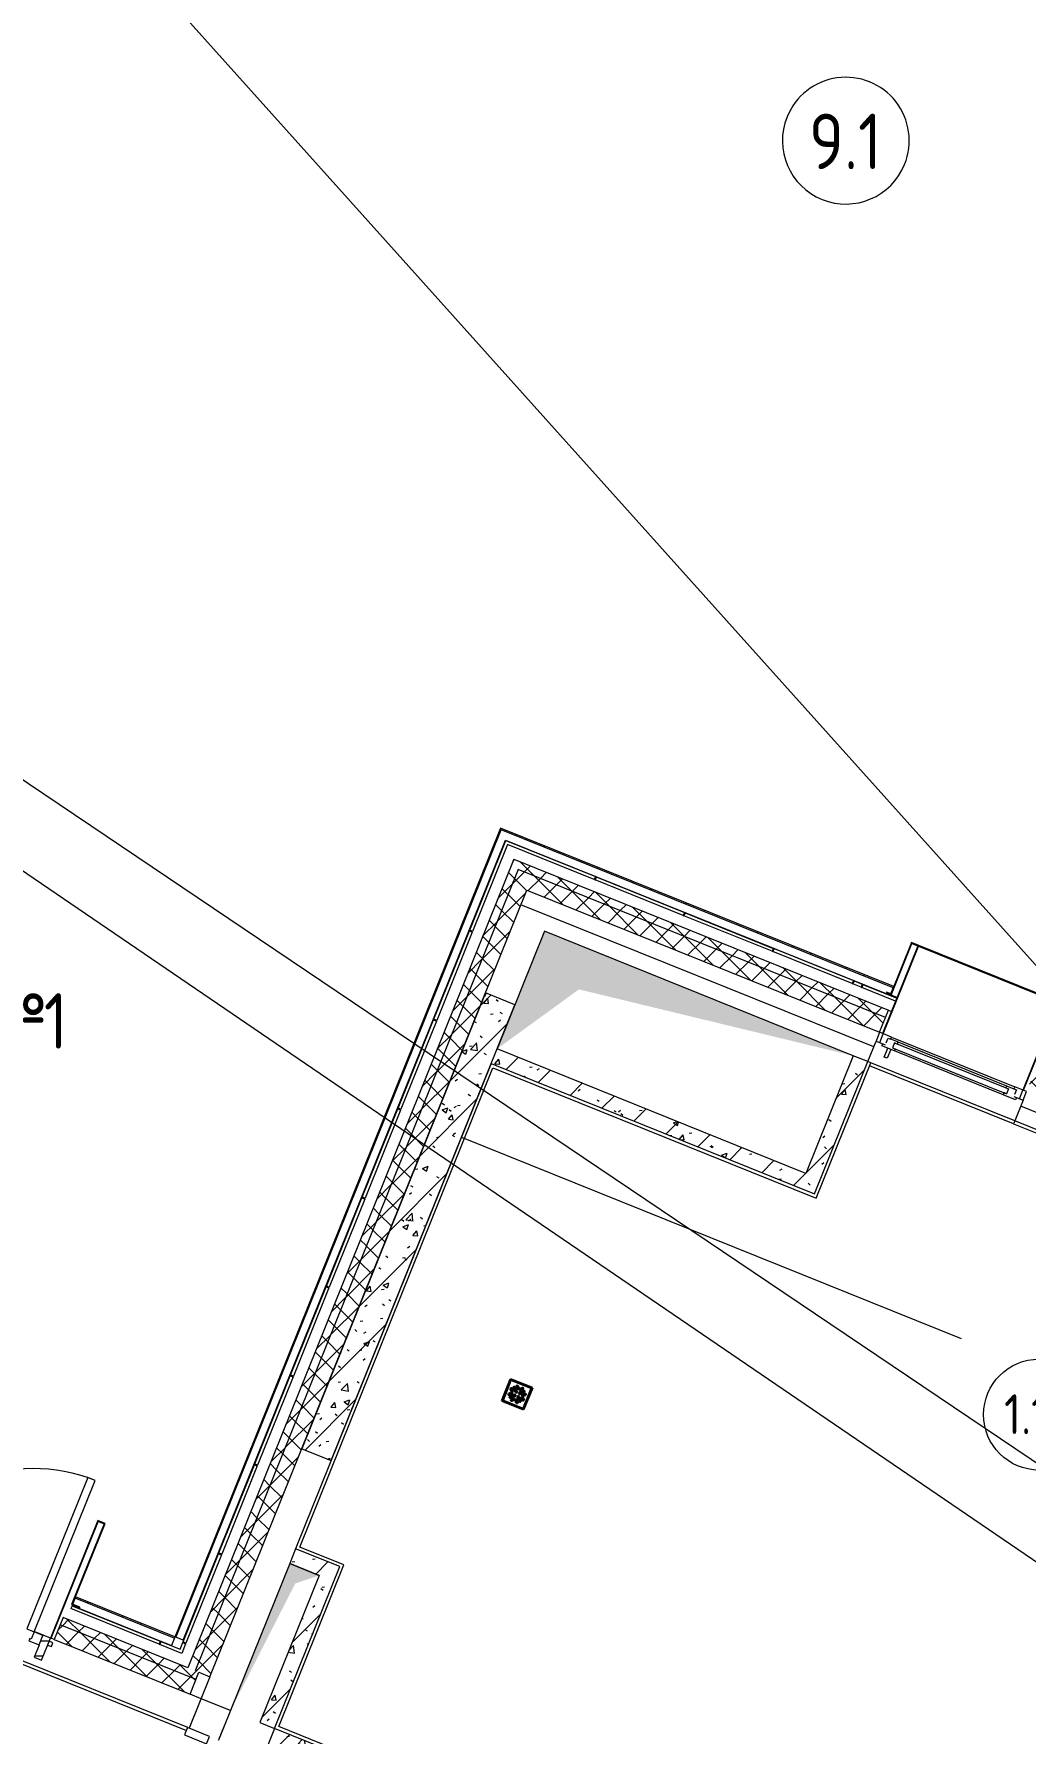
# Model space of a CAD drawing. Header units: millimetres. Extents: x -584918 to 2941280, y 3000189 to 4229862.
# Drawn here: x 196574 to 202829, y 3672921 to 3683638 of the extents above; entities that cross this region are included whole.
import ezdxf

# ---------------------------------------------------------------- set-up
doc = ezdxf.new("R2010")
doc.units = ezdxf.units.MM
doc.linetypes.add('ASVP_Штриховая_ш3 п1_5', pattern=[4.5, 3, -1.5])
for name, color, linetype, lineweight in [('2023_08_07-Лист - АР_012 - План этажа на отм- 0-000$0$Марки помещений', 7, 'Continuous', 0), ('_ Окна', 7, 'Continuous', 0), ('Аннотация', 7, 'Continuous', 0), ('Витраж', 7, 'Continuous', 0), ('Двери', 7, 'Continuous', 0), ('Линии', 7, 'Continuous', 0), ('Линии разделители', 7, 'ASVP_Штриховая_ш3 п1_5', 0), ('Обобщенные модели', 7, 'Continuous', 0), ('Окна', 7, 'Continuous', 0), ('Оси', 7, 'Continuous', 0), ('Панели витража', 7, 'Continuous', 0), ('Перекрытие', 7, 'Continuous', 0), ('Сантехника', 7, 'Continuous', 0), ('Стены', 7, 'Continuous', 0), ('Стены внутренние', 7, 'Continuous', 0), ('Стены наружные', 7, 'Continuous', 0), ('Стены несущие', 7, 'Continuous', 0), ('Стены отделка', 7, 'Continuous', 0), ('Стены перегородки', 7, 'Continuous', 0), ('Стены штриховка', 7, 'Continuous', 0), ('Узлы', 7, 'Continuous', 0), ('экспертиза ДУ', 1, 'Continuous', 0)]:
    doc.layers.add(name, color=color, linetype=linetype, lineweight=lineweight)
doc.styles.add('2023_08_07-Лист - АР_012 - План этажа на отм- 0-000$0$GOST Common_1', font='', dxfattribs={"width": 0.9, "height": 250})
doc.styles.add('GOST Common', font='', dxfattribs={"width": 0.9, "height": 700})
doc.styles.get('2023_08_07-Лист - АР_012 - План этажа на отм- 0-000$0$GOST Common_1').set_extended_font_data('GOST Common')
doc.styles.get('GOST Common').set_extended_font_data('GOST Common')
pattern_1 = [(45, (192051.36, 3643581.32), (-141.4214, 141.4214), [])]
pattern_2 = [(50, (192051.36, 3643581.32), (364.368, -31.8783), [38.1, -419.1]), (355, (192051.36, 3643581.3), (-70.486, 382.1133), [30.48, -335.28]), (100.451, (192081.73, 3643578.66), (293.885, 350.2334), [32.38, -356.18]), (46.184, (192051.36, 3643682.9), (542.1585, -84.086), [57.15, -628.65]), (96.636, (192096.54, 3643675.9), (474.805, 494.8554), [48.57, -534.27]), (351.184, (192051.36, 3643682.9), (474.81, 494.85), [45.72, -502.92]), (21, (192102.16, 3643657.52), (303.2285, -204.5305), [38.1, -419.1]), (326, (192102.16, 3643657.5), (123.604, 368.376), [30.48, -335.28]), (71.451, (192127.43, 3643640.47), (426.834, 163.8427), [32.38, -356.18]), (37.5, (192051.36, 3643581.32), (6.17665, 169.11015), [16.764, -314.452, 16.764, -323.596, -336.55]), (37.5, (192051.36, 3643581.32), (6.17665, 169.11015), [-671.576, 16.764, -319.786]), (7.5, (192051.36, 3643581.32), (133.6389, 200.3615), [16.764, -177.292, 16.764, -306.832, -128.27]), (7.5, (192051.36, 3643581.32), (133.6389, 200.3615), [-517.652, 16.764, -111.506]), (327.5, (191938.08, 3643581.32), (271.1818, -11.45836), [16.764, -110.236, 16.764, -379.476, -525.78]), (327.5, (191938.08, 3643581.32), (271.1818, -11.45836), [-523.24, 16.764, -509.016]), (317.5, (191887.28, 3643581.32), (296.2585, 50.8528), [16.764, -148.336, 16.764, -246.38, -373.38]), (317.5, (191887.28, 3643581.32), (296.2585, 50.8528), [-428.244, 16.764, -356.616])]
pattern_3 = [(45, (192051.36, 3643581.3), (-235.7317, 235.7317), []), (45, (192208.5, 3643581.3), (-235.7317, 235.7317), [])]
pattern_4 = [(45, (192051.36, 3643581.32), (-70.71068, 70.71068), []), (135, (192051.36, 3643581.32), (-70.71068, -70.71068), [])]

# ---------------------------------------------------------------- blocks, each defined once
blk = doc.blocks.new('ADSK_Трап_ПП_Вертикальный - DN50-V195-АР Этаж 01')
at = {"layer": 'Сантехника', "lineweight": 30}
for p, q in [((74, 74), (-74, 74)), ((-74, 74), (-74, -74)), ((-70, 70), (70, 70)), ((-70, -70), (-70, 70)), ((-51, 15), (-40, 4)), ((-44, 22), (-33, 11)), ((-15, 8), (-37, 29)), ((-8, 15), (-30, 36)), ((-22, 43), (-12, 33)), ((-15, 51), (-5, 40)), ((15, 51), (4, 40)), ((8, 15), (29, 37)), ((22, 44), (11, 33)), ((15, 8), (36, 30)), ((43, 22), (33, 12)), ((51, 15), (40, 5)), ((70, 70), (70, -70)), ((74, -74), (74, 74)), ((-74, -74), (74, -74)), ((70, -70), (-70, -70)), ((-51, -15), (-40, -5)), ((-43, -22), (-33, -12)), ((-15, -8), (-36, -30)), ((-8, -15), (-29, -37)), ((-22, -44), (-11, -33)), ((-15, -51), (-4, -40)), ((15, -51), (5, -40)), ((8, -15), (30, -36)), ((22, -43), (12, -33)), ((15, -8), (37, -29)), ((44, -22), (33, -11)), ((51, -15), (40, -4))]:
    blk.add_line(p, q, dxfattribs=at)
for centre, radius, start, end in [((-47, 18), 5, 45, 225), ((-37, 8), 5, 225, 45), ((-33, 33), 4.99, 45, 225), ((-19, 47), 5, 45, 225), ((-12, 12), 4.99, 225, 45), ((-8, 36), 5, 225, 45), ((8, 37), 5, 135, 315), ((12, 12), 4.99, 135, 315), ((18, 47), 5, 315, 135), ((33, 33), 4.99, 315, 135), ((36, 8), 5, 135, 315), ((47, 19), 5, 315, 135), ((-47, -19), 5, 135, 315), ((-36, -8), 5, 315, 135), ((-33, -33), 4.99, 135, 315), ((-18, -47), 5, 135, 315), ((-12, -12), 4.99, 315, 135), ((-8, -37), 5, 315, 135), ((8, -36), 5, 45, 225), ((12, -12), 4.99, 45, 225), ((19, -47), 5, 225, 45), ((33, -33), 4.99, 225, 45), ((37, -8), 5, 45, 225), ((47, -18), 5, 225, 45)]:
    blk.add_arc(centre, radius, start, end, dxfattribs=at)
blk = doc.blocks.new('ВК_Домодедово_rvt-1-АР Этаж 01')
at = {"layer": 'Сантехника', "color": 253, "lineweight": 9, "true_color": 0xaaaaaa, "rotation": 338.0499999999996}
blk.add_blockref('ADSK_Трап_ПП_Вертикальный - DN50-V195-АР Этаж 01', (7572, 31476), dxfattribs=at)
blk = doc.blocks.new('Прямоугольный импост - 50х150_RAL 1011-6436224-АР Этаж 01')
at = {"layer": 'Витраж', "lineweight": 18}
for p, q in [((-50, 115), (0, 115)), ((-50, -35), (-50, 115)), ((0, 115), (0, -35)), ((0, -35), (-50, -35))]:
    blk.add_line(p, q, dxfattribs=at)
blk = doc.blocks.new('Откос с зашивкой _верх_низ_ - Откос-7922501-АР Этаж 01')
at = {"layer": 'Обобщенные модели'}
for p, q in [((-525, 300), (-525, -50)), ((-475, 300), (-525, 300)), ((-520, -55), (-520, 295)), ((-520, 295), (-475, 295)), ((-480, 300), (-480, -300)), ((-475, 300), (-480, 300)), ((475, 300), (-475, 300)), ((-475, -300), (-475, 300)), ((-475, 295), (-475, 300)), ((-475, 300), (475, 300)), ((-475, 295), (475, 295)), ((480, 300), (475, 300)), ((475, 300), (475, -300)), ((525, 300), (475, 300)), ((475, 300), (475, 295)), ((475, 295), (520, 295)), ((480, -300), (480, 300)), ((520, 295), (520, -55)), ((525, -50), (525, 300)), ((-525, -50), (-555, -50)), ((-555, -50), (-555, -55)), ((-555, -55), (-520, -55)), ((-480, -55), (-520, -55)), ((520, -55), (480, -55)), ((520, -55), (555, -55)), ((555, -50), (525, -50)), ((555, -55), (555, -50))]:
    blk.add_line(p, q, dxfattribs=at)
blk = doc.blocks.new('ASVP_ОТКОС МЕТАЛЛИЧЕСКИЙ_Двери1 - Откос дверей 2-V223-АР Этаж 01')
at = {"layer": 'Обобщенные модели'}
for p, q in [((-880, 300), (-880, -500)), ((-875, 300), (-880, 300)), ((-875, -500), (-875, 300)), ((880, 300), (875, 300)), ((875, 300), (875, -500)), ((880, -500), (880, 300)), ((-920, 55), (-975, 55)), ((-975, 55), (-975, 50)), ((-975, 50), (-925, 50)), ((-925, 50), (-925, -500)), ((-920, -495), (-920, 55)), ((975, 55), (920, 55)), ((920, 55), (920, -495)), ((925, -500), (925, 50)), ((925, 50), (975, 50)), ((975, 50), (975, 55)), ((-925, -500), (-875, -500)), ((-875, -495), (-920, -495)), ((-880, -500), (-875, -500)), ((-875, -500), (-875, -495)), ((920, -495), (875, -495)), ((875, -495), (875, -500)), ((875, -500), (880, -500)), ((875, -500), (925, -500))]:
    blk.add_line(p, q, dxfattribs=at)
blk = doc.blocks.new('Окно_ПВХ_1Створка_1Фрамуга-верх - ОП_1800_h_х950_1ст1фр-7964606-АР Этаж 01')
at = {"layer": '_ Окна'}
for p, q in [((-419, 100), (-500, 100)), ((-500, 100), (-500, 40)), ((-500, 40), (-437, 40)), ((-475, 40), (-475, 100)), ((-455, 26), (-455, 40)), ((-370, 26), (-455, 26)), ((-437, 54), (-437, 86)), ((-437, 86), (-419, 86)), ((-419, 86), (-419, 100)), ((-370, 86), (-419, 86)), ((-388, 72), (-388, 40)), ((-370, 72), (-388, 72)), ((-388, 72), (388, 72)), ((-388, 40), (-370, 40)), ((-388, 40), (388, 40)), ((-370, 86), (-370, 72)), ((-370, 40), (-370, 26)), ((370, 86), (370, 72)), ((370, 86), (419, 86)), ((370, 72), (388, 72)), ((370, 40), (370, 26)), ((388, 40), (370, 40)), ((455, 26), (370, 26)), ((388, 72), (388, 40)), ((419, 100), (419, 86)), ((500, 100), (419, 100)), ((419, 86), (437, 86)), ((437, 86), (437, 54)), ((437, 40), (500, 40)), ((455, 40), (455, 26)), ((475, 40), (475, 100)), ((500, 40), (500, 100))]:
    blk.add_line(p, q, dxfattribs=at)
at = {"layer": 'Окна'}
for p, q in [((-419, 100), (419, 100)), ((-414, -34), (-414, 26)), ((-394, 26), (-394, -34)), ((-370, 86), (370, 86)), ((370, 26), (-370, 26)), ((-394, -34), (-414, -34))]:
    blk.add_line(p, q, dxfattribs=at)
blk = doc.blocks.new('Системная панель - Глухая панель_25 мм-7861993-АР Этаж 01')
at = {"layer": 'Панели витража', "lineweight": 18}
for p, q in [((13, 13), (-13, 13)), ((-13, 13), (-13, -13)), ((13, -13), (13, 13)), ((-13, -13), (13, -13))]:
    blk.add_line(p, q, dxfattribs=at)
blk = doc.blocks.new('Прямоугольный импост - 50х150_RAL 3009-7861988-АР Этаж 01')
at = {"layer": 'Витраж'}
h = blk.add_hatch(dxfattribs=at)
h.set_pattern_fill('FP_53', color=256, style=0, pattern_type=2)
h.set_pattern_definition([(158.051, (-6923.8, -29463.5), (-284.821, -706.768), []), (158.051, (-6888.1, -29374.9), (-284.821, -706.768), []), (158.051, (-6852.6, -29286.8), (-284.821, -706.768), []), (158.051, (-6746.05, -29022.44), (-284.821, -706.768), [])])
h.paths.add_polyline_path([(-25, -115), (-25, 35), (25, 35), (25, -115), (-8, -115)])
at = {"layer": 'Витраж', "lineweight": 18}
for p, q in [((-25, 35), (25, 35)), ((-25, -115), (-25, 35)), ((25, 35), (25, 32)), ((25, -33), (25, -115)), ((25, -115), (-25, -115))]:
    blk.add_line(p, q, dxfattribs=at)
blk = doc.blocks.new('ASVP_ДверьАлюминиеваяВитражная_1 полотно - Остекленная Наружная Коричневая-7862006-АР Этаж 01')
at = {"layer": 'Двери', "lineweight": 18}
for p, q in [((-575, 32.5), (-575, -32.5)), ((-505, 32.5), (-575, 32.5)), ((-515, -32.5), (-515, 17.5)), ((-515, 17.5), (-505, 17.5)), ((-505, 17.5), (-505, 32.5)), ((575, 32.5), (505, 32.5)), ((505, 32.5), (505, 17.5)), ((505, 17.5), (515, 17.5)), ((515, 17.5), (515, -32.5)), ((575, -32.5), (575, 32.5)), ((-575, -32.5), (-515, -32.5)), ((-465, -32.5), (-515, -32.5)), ((-515, -32.5), (-515, -1062.5)), ((-465, -1062.5), (-465, -32.5)), ((515, -32.5), (575, -32.5)), ((-515, -1062.5), (-465, -1062.5))]:
    blk.add_line(p, q, dxfattribs=at)
at = {"layer": 'Двери'}
blk.add_arc((-515, -32.5), 1030, 270, 0, dxfattribs=at)
blk = doc.blocks.new('Прямоугольный импост - 5х20 мм  _зазор керамогранита цоколя_-7684918-АР Этаж 01')
at = {"layer": 'Витраж'}
for p, q in [((-2.5, -10), (-2.5, 10)), ((-2.5, 10), (2.5, 10)), ((2.5, 10), (2.5, -10)), ((2.5, -10), (-2.5, -10))]:
    blk.add_line(p, q, dxfattribs=at)
blk = doc.blocks.new('Ось сетки - Круг_Ø8 мм-6577-АР Этаж 01')
at = {"layer": 'Оси'}
for start, end in [(360, 180), (180, 360)]:
    blk.add_arc((0, 0), 4, start, end, dxfattribs=at)
blk = doc.blocks.new('2023_08_07-Лист - АР_012 - План этажа на отм- 0-000$0$ASVP_Марка_Помещение_ДваЗначения - Номер Площадь-685795-АР Этаж 01')
at = {"layer": '2023_08_07-Лист - АР_012 - План этажа на отм- 0-000$0$Марки помещений'}
blk.add_circle((0, 0), 3.5, dxfattribs=at)

msp = doc.modelspace()

# ---------------------------------------------------------------- hatches: boundary and pattern name
at = {"layer": 'Стены внутренние'}
h = msp.add_hatch(dxfattribs=at)
h.set_pattern_fill('FP_1', color=256, style=0, pattern_type=2)
h.set_pattern_definition(pattern_1)
h.paths.add_polyline_path([(201407.059, 3676358.579), (201444.437, 3676451.33), (199496.647, 3677236.261), (199459.27, 3677143.509), (201242.448, 3676424.914)])
h = msp.add_hatch(dxfattribs=at)
h.set_pattern_fill('FP_2', color=256, style=0, pattern_type=2)
h.set_pattern_definition(pattern_2)
h.paths.add_polyline_path([(201407.059, 3676358.579), (201444.437, 3676451.33), (199496.647, 3677236.261), (199459.27, 3677143.509), (201242.448, 3676424.914)])
h = msp.add_hatch(dxfattribs=at)
h.set_pattern_fill('FP_1', color=256, style=0, pattern_type=2)
h.set_pattern_definition(pattern_1)
h.paths.add_polyline_path([(201499.811, 3676321.201), (201836.21, 3677155.968), (201743.458, 3677193.346), (201407.059, 3676358.579), (201444.437, 3676343.516)])
h = msp.add_hatch(dxfattribs=at)
h.set_pattern_fill('FP_2', color=256, style=0, pattern_type=2)
h.set_pattern_definition(pattern_2)
h.paths.add_polyline_path([(201499.811, 3676321.201), (201836.21, 3677155.968), (201743.458, 3677193.346), (201407.059, 3676358.579), (201444.437, 3676343.516)])
h = msp.add_hatch(dxfattribs=at)
h.set_pattern_fill('FP_1', color=256, style=0, pattern_type=2)
h.set_pattern_definition(pattern_1)
h.paths.add_polyline_path([(198466.686, 3673877.812), (198504.064, 3673970.563), (198225.808, 3674082.696), (198188.43, 3673989.944), (198373.934, 3673915.189)])
h = msp.add_hatch(dxfattribs=at)
h.set_pattern_fill('FP_2', color=256, style=0, pattern_type=2)
h.set_pattern_definition(pattern_2)
h.paths.add_polyline_path([(198466.686, 3673877.812), (198504.064, 3673970.563), (198225.808, 3674082.696), (198188.43, 3673989.944), (198373.934, 3673915.189)])
h = msp.add_hatch(dxfattribs=at)
h.set_pattern_fill('FP_1', color=256, style=0, pattern_type=2)
h.set_pattern_definition(pattern_1)
h.paths.add_polyline_path([(198092.91, 3672950.293), (198466.686, 3673877.812), (198373.934, 3673915.189), (198000.158, 3672987.67), (198018.155, 3672980.418)])
h = msp.add_hatch(dxfattribs=at)
h.set_pattern_fill('FP_2', color=256, style=0, pattern_type=2)
h.set_pattern_definition(pattern_2)
h.paths.add_polyline_path([(198092.91, 3672950.293), (198466.686, 3673877.812), (198373.934, 3673915.189), (198000.158, 3672987.67), (198018.155, 3672980.418)])
h = msp.add_hatch(dxfattribs=at)
h.set_pattern_fill('FP_1', color=256, style=0, pattern_type=2)
h.set_pattern_definition(pattern_1)
h.paths.add_polyline_path([(200615.208, 3671718.215), (200689.963, 3671903.719), (198092.91, 3672950.293), (198018.155, 3672764.789), (200605.932, 3671721.953)])
h = msp.add_hatch(dxfattribs=at)
h.set_pattern_fill('FP_2', color=256, style=0, pattern_type=2)
h.set_pattern_definition(pattern_2)
h.paths.add_polyline_path([(200615.208, 3671718.215), (200689.963, 3671903.719), (198092.91, 3672950.293), (198018.155, 3672764.789), (200605.932, 3671721.953)])
at = {"layer": 'Стены наружные'}
h = msp.add_hatch(dxfattribs=at)
h.set_pattern_fill('FP_6', color=256, style=0, pattern_type=2)
h.set_pattern_definition(pattern_3)
h.paths.add_polyline_path([(197470.448, 3673524.579), (199526.217, 3678625.933), (199518.797, 3678628.923), (197463.028, 3673527.569)])
h = msp.add_hatch(dxfattribs=at)
h.set_pattern_fill('FP_6', color=256, style=0, pattern_type=2)
h.set_pattern_definition(pattern_3)
h.paths.add_polyline_path([(201996.92, 3677621.652), (201999.91, 3677629.072), (199526.217, 3678625.933), (199523.227, 3678618.513), (201978.507, 3677629.072)])
h = msp.add_hatch(dxfattribs=at)
h.set_pattern_fill('FP_57', color=256, style=0, pattern_type=2)
h.set_pattern_definition(pattern_4)
h.paths.add_polyline_path([(197592.465, 3673313.686), (199647.542, 3678415.319), (199601.859, 3678433.729), (197546.089, 3673332.375), (197579.48, 3673318.919)])
h = msp.add_hatch(dxfattribs=at)
h.set_pattern_fill('FP_57', color=256, style=0, pattern_type=2)
h.set_pattern_definition(pattern_4)
h.paths.add_polyline_path([(197685.217, 3673276.309), (199722.298, 3678331.287), (199629.546, 3678368.664), (197592.465, 3673313.686), (197649.188, 3673290.828)])
h = msp.add_hatch(dxfattribs=at)
h.set_pattern_fill('FP_57', color=256, style=0, pattern_type=2)
h.set_pattern_definition(pattern_4)
h.paths.add_polyline_path([(221682.627, 3669481.601), (221682.627, 3669535.509), (221073.921, 3669780.808), (221055.232, 3669734.432), (221632.627, 3669501.751)])
h.paths.add_polyline_path([(220127.713, 3670108.209), (220146.402, 3670154.585), (219404.387, 3670453.606), (219385.698, 3670407.23), (220113.524, 3670113.927)])
h.paths.add_polyline_path([(218458.179, 3670781.006), (218476.868, 3670827.382), (217734.853, 3671126.403), (217716.164, 3671080.027), (218443.99, 3670786.724)])
h.paths.add_polyline_path([(216788.645, 3671453.803), (216807.334, 3671500.179), (215879.815, 3671873.955), (215861.126, 3671827.58), (216774.456, 3671459.521)])
h.paths.add_polyline_path([(214933.607, 3672201.356), (214952.296, 3672247.732), (214210.281, 3672546.753), (214191.592, 3672500.377), (214919.418, 3672207.074)])
h.paths.add_polyline_path([(213264.073, 3672874.153), (213282.762, 3672920.529), (211984.236, 3673443.816), (211965.547, 3673397.44), (213249.884, 3672879.871)])
h.paths.add_polyline_path([(211038.028, 3673771.216), (211056.717, 3673817.592), (210314.702, 3674116.613), (210296.013, 3674070.237), (211023.838, 3673776.934)])
h.paths.add_polyline_path([(209368.494, 3674444.013), (209387.183, 3674490.389), (207903.153, 3675088.431), (207884.464, 3675042.055), (209359.219, 3674447.751)])
h.paths.add_polyline_path([(206956.945, 3675415.832), (206975.634, 3675462.208), (206233.619, 3675761.229), (206214.93, 3675714.853), (206942.755, 3675421.55)])
h.paths.add_polyline_path([(205287.411, 3676088.629), (205306.1, 3676135.005), (204564.085, 3676434.026), (204545.396, 3676387.65), (205282.496, 3676090.609)])
h.paths.add_polyline_path([(203617.877, 3676761.426), (203636.566, 3676807.802), (202894.551, 3677106.823), (202875.862, 3677060.447), (203603.687, 3676767.145)])
h.paths.add_polyline_path([(201948.343, 3677434.224), (201967.032, 3677480.6), (199648.234, 3678415.04), (199629.546, 3678368.664), (201743.458, 3677516.789)])
h = msp.add_hatch(dxfattribs=at)
h.set_pattern_fill('FP_57', color=256, style=0, pattern_type=2)
h.set_pattern_definition(pattern_4)
h.paths.add_polyline_path([(221632.627, 3669393.936), (221632.627, 3669501.751), (221055.232, 3669734.432), (221017.854, 3669641.681), (221532.627, 3669434.235)])
h.paths.add_polyline_path([(220090.336, 3670015.457), (220127.713, 3670108.209), (219385.698, 3670407.23), (219348.32, 3670314.478), (220067.909, 3670024.494)])
h.paths.add_polyline_path([(218420.802, 3670688.254), (218458.179, 3670781.006), (217716.164, 3671080.027), (217678.786, 3670987.275), (218398.375, 3670697.292)])
h.paths.add_polyline_path([(216751.268, 3671361.051), (216788.645, 3671453.803), (215861.126, 3671827.58), (215823.749, 3671734.828), (216728.841, 3671370.089)])
h.paths.add_polyline_path([(214896.23, 3672108.604), (214933.607, 3672201.356), (214191.592, 3672500.377), (214154.215, 3672407.625), (214873.803, 3672117.641)])
h.paths.add_polyline_path([(213226.696, 3672781.401), (213264.073, 3672874.153), (211965.547, 3673397.44), (211928.169, 3673304.688), (213204.269, 3672790.439)])
h.paths.add_polyline_path([(211000.65, 3673678.464), (211038.028, 3673771.216), (210296.013, 3674070.237), (210258.635, 3673977.485), (210978.224, 3673687.502)])
h.paths.add_polyline_path([(209331.116, 3674351.262), (209368.494, 3674444.013), (207884.464, 3675042.055), (207847.086, 3674949.304), (209321.841, 3674354.999)])
h.paths.add_polyline_path([(206919.567, 3675323.08), (206956.945, 3675415.832), (206214.93, 3675714.853), (206177.552, 3675622.101), (206897.141, 3675332.117)])
h.paths.add_polyline_path([(205250.033, 3675995.877), (205287.411, 3676088.629), (204545.396, 3676387.65), (204508.018, 3676294.898), (205227.607, 3676004.915)])
h.paths.add_polyline_path([(203580.499, 3676668.674), (203617.877, 3676761.426), (202875.862, 3677060.447), (202838.484, 3676967.695), (203558.073, 3676677.712)])
h.paths.add_polyline_path([(201910.965, 3677341.472), (201948.343, 3677434.224), (199722.298, 3678331.287), (199684.92, 3678238.535), (201888.539, 3677350.509)])
h = msp.add_hatch(dxfattribs=at)
h.set_pattern_fill('FP_1', color=256, style=0, pattern_type=2)
h.set_pattern_definition(pattern_1)
h.paths.add_polyline_path([(198450.074, 3674639.208), (199608.78, 3677514.516), (199423.277, 3677589.272), (198264.57, 3674713.963)])
h = msp.add_hatch(dxfattribs=at)
h.set_pattern_fill('FP_2', color=256, style=0, pattern_type=2)
h.set_pattern_definition(pattern_2)
h.paths.add_polyline_path([(198450.074, 3674639.208), (199608.78, 3677514.516), (199423.277, 3677589.272), (198264.57, 3674713.963)])
h = msp.add_hatch(dxfattribs=at)
h.set_pattern_fill('FP_57', color=256, style=0, pattern_type=2)
h.set_pattern_definition(pattern_4)
h.paths.add_polyline_path([(197559.587, 3673165.214), (197596.037, 3673258.34), (196739.009, 3673603.709), (196701.632, 3673510.957), (197554.395, 3673167.306)])
h.paths.add_polyline_path([(195032.098, 3674183.754), (195069.475, 3674276.506), (193886.889, 3674753.071), (193849.511, 3674660.319), (194954.461, 3674215.041)])
h.paths.add_polyline_path([(191577.09, 3675576.071), (191614.467, 3675668.823), (190431.881, 3676145.388), (190394.503, 3676052.636), (191502.334, 3675606.196)])
h = msp.add_hatch(dxfattribs=at)
h.set_pattern_fill('FP_57', color=256, style=0, pattern_type=2)
h.set_pattern_definition(pattern_4)
h.paths.add_polyline_path([(197596.964, 3673257.966), (197615.653, 3673304.342), (196757.698, 3673650.085), (196739.009, 3673603.709), (197596.037, 3673258.34)])
h.paths.add_polyline_path([(195069.475, 3674276.506), (195088.164, 3674322.882), (193905.577, 3674799.447), (193886.889, 3674753.071), (194849.634, 3674365.099)])
h.paths.add_polyline_path([(191614.467, 3675668.823), (191633.156, 3675715.199), (190450.569, 3676191.764), (190431.881, 3676145.388), (191577.09, 3675683.886)])
h = msp.add_hatch(dxfattribs=at)
h.set_pattern_fill('FP_6', color=256, style=0, pattern_type=2)
h.set_pattern_definition(pattern_3)
h.paths.add_polyline_path([(197460.037, 3673520.149), (197463.028, 3673527.569), (196836.952, 3673779.868), (196833.962, 3673772.448), (197449.045, 3673524.579)])
at = {"layer": 'Узлы'}
h = msp.add_hatch(color=256, dxfattribs=at)
h.paths.add_polyline_path([(211282.26, 3653330.649), (211392.26, 3653521.175), (211782.26, 3653630.649), (211282.26, 3653630.649), (211282.26, 3653521.175)])
h.paths.add_polyline_path([(211282.26, 3653830.649), (211489.226, 3655799.803), (211782.26, 3655897.536), (211282.26, 3656099.028), (211282.26, 3654741.02)])
h.paths.add_polyline_path([(204982.26, 3657630.649), (205341.722, 3658184.172), (206332.26, 3658093.804), (205000.09, 3658630.649), (204982.26, 3658630.649), (204982.26, 3657632.206)])
h.paths.add_polyline_path([(200932.26, 3658330.649), (201081.39, 3658543.629), (202657.084, 3658630.649), (200932.26, 3658630.649), (200932.26, 3658355.002)])
h.paths.add_polyline_path([(202232.26, 3658730.649), (202398.589, 3659513.167), (202657.084, 3659574.846), (202232.26, 3659746.043), (202232.26, 3658930.649)])
h.paths.add_polyline_path([(200932.26, 3658730.649), (201069.918, 3658927.246), (202032.26, 3659030.649), (200932.26, 3659030.649), (200932.26, 3658927.246)])
h.paths.add_polyline_path([(209978.995, 3659103.958), (211328.072, 3662213.969), (211472.716, 3662275.519), (211287.212, 3662350.275), (209994.058, 3659141.336)])
h.paths.add_polyline_path([(200932.26, 3659230.649), (201232.26, 3659794.867), (202032.26, 3659826.64), (200932.26, 3660269.924), (200932.26, 3659794.867)])
h.paths.add_polyline_path([(212144.129, 3663406.539), (213069.963, 3664332.373), (214523.146, 3664226.77), (212760.86, 3664936.945), (212144.352, 3663407.092)])
h.paths.add_polyline_path([(200837.397, 3664243.382), (201494.403, 3665115.258), (202158.073, 3665112.758), (201323.306, 3665449.157), (200930.841, 3664475.262)])
h.paths.add_polyline_path([(193043.469, 3666306.073), (191466.687, 3666941.493), (191335.866, 3666616.861), (191561.032, 3666746.861), (192983.265, 3666323.974)])
h.paths.add_polyline_path([(200451.992, 3671072.413), (200753.289, 3671573.856), (200893.463, 3671606.082), (200698.684, 3671684.575), (200467.055, 3671109.791)])
h.paths.add_polyline_path([(186652.587, 3672385.475), (187693.963, 3673228.765), (189792.308, 3672953.061), (187288.007, 3673962.257), (186657.833, 3672398.493)])
h.paths.add_polyline_path([(186003.324, 3672647.119), (186736.081, 3673969.046), (187102.503, 3674037.013), (186638.744, 3674223.901), (186033.449, 3672721.874)])
h.paths.add_polyline_path([(197814.654, 3673062.426), (198223.246, 3673864.331), (198373.934, 3673915.189), (198188.43, 3673989.944), (197870.721, 3673201.553)])
h.paths.add_polyline_path([(201743.458, 3677193.346), (199795.668, 3677978.276), (199496.647, 3677236.261), (200013.452, 3677611.741), (201499.811, 3677252.271)])

# ---------------------------------------------------------------- linework, layer by layer
at = {"layer": 'Линии'}
for p, q in [((199795.668, 3677978.276), (199496.647, 3677236.261)), ((201743.458, 3677193.346), (199795.668, 3677978.276)), ((199272.382, 3676679.749), (202425.946, 3675408.91)), ((198188.43, 3673989.944), (197814.654, 3673062.426)), ((198373.934, 3673915.189), (198188.43, 3673989.944))]:
    msp.add_line(p, q, dxfattribs=at)
at = {"layer": 'Линии разделители'}
for p, q in [((197554.395, 3672951.677), (197591.773, 3673044.429)), ((197739.899, 3672876.922), (197777.277, 3672969.674))]:
    msp.add_line(p, q, dxfattribs=at)
at = {"layer": 'Перекрытие'}
for p, q in [((201873.588, 3677248.72), (199647.542, 3678145.783)), ((203543.122, 3676575.923), (202801.107, 3676874.944)), ((196632.068, 3673538.99), (196576.416, 3673561.417)), ((196701.632, 3673510.957), (196683.081, 3673518.433)), ((197685.217, 3673276.309), (197554.395, 3672951.677)), ((197629.15, 3673137.181), (197559.587, 3673165.214))]:
    msp.add_line(p, q, dxfattribs=at)
at = {"layer": 'Стены'}
for p, q in [((199324.018, 3677985.059), (199552.022, 3678550.846)), ((199552.022, 3678550.846), (200117.808, 3678322.842)), ((199563.097, 3678524.82), (199342.569, 3677977.584)), ((200110.333, 3678304.292), (199563.097, 3678524.82)), ((200117.808, 3678322.842), (200110.333, 3678304.292)), ((200122.446, 3678320.973), (200114.97, 3678302.423)), ((200671.482, 3678078.157), (200114.97, 3678302.423)), ((200122.446, 3678320.973), (200678.957, 3678096.707)), ((200678.957, 3678096.707), (200671.482, 3678078.157)), ((200683.595, 3678094.839), (200676.119, 3678076.288)), ((201232.631, 3677852.022), (200676.119, 3678076.288)), ((200683.595, 3678094.839), (201240.106, 3677870.573)), ((199097.884, 3677423.91), (199322.149, 3677980.421)), ((199340.7, 3677972.946), (199116.434, 3677416.435)), ((199340.7, 3677972.946), (199322.149, 3677980.421)), ((199342.569, 3677977.584), (199324.018, 3677985.059)), ((201240.106, 3677870.573), (201232.631, 3677852.022)), ((201244.744, 3677868.704), (201237.268, 3677850.154)), ((201738.128, 3677648.314), (201237.268, 3677850.154)), ((201244.744, 3677868.704), (201745.604, 3677666.865)), ((201745.604, 3677666.865), (201738.128, 3677648.314)), ((201750.241, 3677664.996), (201742.766, 3677646.445)), ((201793.779, 3677625.888), (201742.766, 3677646.445)), ((201750.241, 3677664.996), (201801.255, 3677644.438)), ((201801.255, 3677644.438), (201793.779, 3677625.888)), ((201805.893, 3677642.569), (201798.417, 3677624.019)), ((202011.746, 3677538.05), (201798.417, 3677624.019)), ((201805.893, 3677642.569), (202019.222, 3677556.601)), ((198871.749, 3676862.761), (199096.015, 3677419.273)), ((199114.565, 3677411.797), (198890.299, 3676855.286)), ((199114.565, 3677411.797), (199096.015, 3677419.273)), ((199116.434, 3677416.435), (199097.884, 3677423.91)), ((198645.614, 3676301.612), (198869.88, 3676858.124)), ((198888.43, 3676850.648), (198664.165, 3676294.137)), ((198888.43, 3676850.648), (198869.88, 3676858.124)), ((198890.299, 3676855.286), (198871.749, 3676862.761)), ((198664.165, 3676294.137), (198645.614, 3676301.612)), ((198419.48, 3675740.463), (198643.745, 3676296.975)), ((198662.296, 3676289.499), (198438.03, 3675732.988)), ((198662.296, 3676289.499), (198643.745, 3676296.975)), ((198193.345, 3675179.314), (198417.611, 3675735.826)), ((198436.161, 3675728.35), (198211.895, 3675171.839)), ((198436.161, 3675728.35), (198417.611, 3675735.826)), ((198438.03, 3675732.988), (198419.48, 3675740.463)), ((197967.21, 3674618.165), (198191.476, 3675174.677)), ((198210.026, 3675167.201), (197985.761, 3674610.69)), ((198210.026, 3675167.201), (198191.476, 3675174.677)), ((198211.895, 3675171.839), (198193.345, 3675179.314)), ((197741.076, 3674057.017), (197965.341, 3674613.528)), ((197983.892, 3674606.052), (197759.626, 3674049.541)), ((197983.892, 3674606.052), (197965.341, 3674613.528)), ((197985.761, 3674610.69), (197967.21, 3674618.165)), ((197514.941, 3673495.868), (197739.207, 3674052.379)), ((197757.757, 3674044.903), (197739.207, 3674052.379)), ((197759.626, 3674049.541), (197741.076, 3674057.017)), ((197757.757, 3674044.903), (197533.491, 3673488.392)), ((196814.526, 3673724.217), (196807.05, 3673705.667)), ((197363.562, 3673481.401), (196807.05, 3673705.667)), ((196814.526, 3673724.217), (197371.037, 3673499.951)), ((197371.037, 3673499.951), (197363.562, 3673481.401)), ((197375.675, 3673498.083), (197368.199, 3673479.532)), ((197507.327, 3673423.466), (197368.199, 3673479.532)), ((197375.675, 3673498.083), (197496.252, 3673449.492)), ((197496.252, 3673449.492), (197513.072, 3673491.23)), ((197531.623, 3673483.754), (197507.327, 3673423.466)), ((197531.623, 3673483.754), (197513.072, 3673491.23)), ((197533.491, 3673488.392), (197514.941, 3673495.868))]:
    msp.add_line(p, q, dxfattribs=at)
at = {"layer": 'Стены внутренние'}
for p, q in [((201836.21, 3677155.968), (201888.539, 3677285.821)), ((202756.253, 3676763.641), (201847.285, 3677129.942)), ((202763.729, 3676782.192), (201854.76, 3677148.492)), ((202816.058, 3676912.044), (202763.729, 3676782.192)), ((197814.654, 3673062.426), (197629.15, 3673137.181)), ((197814.654, 3673062.426), (197739.899, 3672876.922))]:
    msp.add_line(p, q, dxfattribs=at)
at = {"layer": 'Стены наружные'}
for p, q in [((201967.032, 3677480.6), (201985.582, 3677473.124)), ((202019.969, 3677558.456), (201978.231, 3677575.276))]:
    msp.add_line(p, q, dxfattribs=at)
at = {"layer": 'Стены несущие'}
for p, q in [((199423.277, 3677589.272), (198264.57, 3674713.963)), ((199608.78, 3677514.516), (199423.277, 3677589.272)), ((198450.074, 3674639.208), (199608.78, 3677514.516)), ((201444.437, 3676451.33), (199496.647, 3677236.261)), ((201743.458, 3677193.346), (201444.437, 3676451.33)), ((201836.21, 3677155.968), (201743.458, 3677193.346)), ((199459.27, 3677143.509), (201499.811, 3676321.201)), ((201499.811, 3676321.201), (201836.21, 3677155.968)), ((198264.57, 3674713.963), (198450.074, 3674639.208)), ((198225.808, 3674082.696), (198188.43, 3673989.944)), ((198504.064, 3673970.563), (198225.808, 3674082.696)), ((198092.91, 3672950.293), (198504.064, 3673970.563)), ((198188.43, 3673989.944), (198373.934, 3673915.189)), ((198373.934, 3673915.189), (198000.158, 3672987.67)), ((198000.158, 3672987.67), (198092.91, 3672950.293)), ((198092.91, 3672950.293), (198018.155, 3672764.789)), ((200689.963, 3671903.719), (198092.91, 3672950.293))]:
    msp.add_line(p, q, dxfattribs=at)
at = {"layer": 'Стены отделка'}
for p, q in [((199518.797, 3678628.923), (197441.349, 3673473.773)), ((197516.824, 3673505.89), (199550.914, 3678553.448)), ((201999.91, 3677629.072), (199518.797, 3678628.923)), ((199550.914, 3678553.448), (201978.231, 3677575.276)), ((201978.231, 3677575.276), (201999.91, 3677629.072)), ((199459.27, 3677143.509), (198225.808, 3674082.696)), ((198251.834, 3674093.771), (199470.345, 3677117.483)), ((199459.27, 3677143.509), (199459.27, 3677143.509)), ((199470.345, 3677117.483), (201510.886, 3676295.175)), ((201510.886, 3676295.175), (201854.76, 3677148.492)), ((201854.76, 3677148.492), (201836.21, 3677155.968)), ((202763.729, 3676782.192), (202756.253, 3676763.641)), ((202756.253, 3676763.641), (203498.268, 3676464.62)), ((203505.744, 3676483.171), (202763.729, 3676782.192)), ((197545.12, 3672955.415), (194400.831, 3674222.516)), ((194411.906, 3674196.49), (197537.644, 3672936.864)), ((198225.808, 3674082.696), (198225.808, 3674082.696)), ((198530.09, 3673981.638), (198251.834, 3674093.771)), ((198118.936, 3672961.368), (198530.09, 3673981.638)), ((196836.952, 3673779.868), (196815.273, 3673726.072)), ((197516.824, 3673505.89), (196836.952, 3673779.868)), ((196815.273, 3673726.072), (197441.349, 3673473.773)), ((197537.644, 3672936.864), (197545.12, 3672955.415)), ((198092.91, 3672950.293), (198092.91, 3672950.293)), ((201462.641, 3671613.904), (198118.936, 3672961.368))]:
    msp.add_line(p, q, dxfattribs=at)
at = {"layer": 'Стены перегородки'}
for p, q in [((199601.859, 3678433.729), (197546.089, 3673332.375)), ((199601.859, 3678433.729), (201967.032, 3677480.6)), ((197685.217, 3673276.309), (199684.92, 3678238.535)), ((199684.92, 3678238.535), (201910.965, 3677341.472)), ((201910.965, 3677341.472), (201967.032, 3677480.6)), ((196757.698, 3673650.085), (196701.632, 3673510.957)), ((197546.089, 3673332.375), (196757.698, 3673650.085)), ((196701.632, 3673510.957), (197559.587, 3673165.214)), ((197559.587, 3673165.214), (197615.653, 3673304.342)), ((197615.653, 3673304.342), (197685.217, 3673276.309))]:
    msp.add_line(p, q, dxfattribs=at)
at = {"layer": 'Стены штриховка'}
for p, q in [((197470.448, 3673524.579), (199523.227, 3678618.513)), ((201996.92, 3677621.652), (199523.227, 3678618.513)), ((199629.546, 3678368.664), (197592.465, 3673313.686)), ((201948.343, 3677434.224), (199629.546, 3678368.664)), ((197460.037, 3673520.149), (196833.962, 3673772.448)), ((197596.964, 3673257.966), (196739.009, 3673603.709))]:
    msp.add_line(p, q, dxfattribs=at)
at = {"layer": 'экспертиза ДУ'}
for points in [[(215439.194, 3663794.928), (150067.279, 3736608.128)], [(211270.319, 3668294.075), (127557.279, 3725348.128)], [(127557.279, 3725348.128), (212170.717, 3668385.589)]]:
    msp.add_lwpolyline(points, dxfattribs=at)

# ---------------------------------------------------------------- block references
msp.add_blockref('ВК_Домодедово_rvt-1-АР Этаж 01', (192051.361, 3643581.316))
at = {"layer": '2023_08_07-Лист - АР_012 - План этажа на отм- 0-000$0$Марки помещений', "xscale": 99.99999999999993, "yscale": 99.99999999999993, "zscale": 99.99999999999993}
msp.add_blockref('2023_08_07-Лист - АР_012 - План этажа на отм- 0-000$0$ASVP_Марка_Помещение_ДваЗначения - Номер Площадь-685795-АР Этаж 01', (202917.279, 3674929.507), dxfattribs=at)
at = {"layer": 'Витраж', "extrusion": (0, 0, -1)}
for name, p, rotation in [('Прямоугольный импост - 5х20 мм  _зазор керамогранита цоколя_-7684918-АР Этаж 01', (-200116.389, 3678312.632), 201.9486990835426), ('Прямоугольный импост - 5х20 мм  _зазор керамогранита цоколя_-7684918-АР Этаж 01', (-200677.538, 3678086.498), 201.9486990835426), ('Прямоугольный импост - 5х20 мм  _зазор керамогранита цоколя_-7684918-АР Этаж 01', (-199332.359, 3677979.002), 291.9486990835423), ('Прямоугольный импост - 5х20 мм  _зазор керамогранита цоколя_-7684918-АР Этаж 01', (-201238.687, 3677860.363), 201.9486990835426), ('Прямоугольный импост - 5х20 мм  _зазор керамогранита цоколя_-7684918-АР Этаж 01', (-201744.185, 3677656.655), 201.9486990835426), ('Прямоугольный импост - 5х20 мм  _зазор керамогранита цоколя_-7684918-АР Этаж 01', (-201799.836, 3677634.228), 201.9486990835426), ('Прямоугольный импост - 5х20 мм  _зазор керамогранита цоколя_-7684918-АР Этаж 01', (-199106.224, 3677417.854), 291.9486990835423), ('Прямоугольный импост - 5х20 мм  _зазор керамогранита цоколя_-7684918-АР Этаж 01', (-198880.09, 3676856.705), 291.9486990835423), ('Прямоугольный импост - 5х20 мм  _зазор керамогранита цоколя_-7684918-АР Этаж 01', (-198653.955, 3676295.556), 291.9486990835423), ('Прямоугольный импост - 5х20 мм  _зазор керамогранита цоколя_-7684918-АР Этаж 01', (-198427.82, 3675734.407), 291.9486990835423), ('Прямоугольный импост - 5х20 мм  _зазор керамогранита цоколя_-7684918-АР Этаж 01', (-198201.686, 3675173.258), 291.9486990835423), ('Прямоугольный импост - 5х20 мм  _зазор керамогранита цоколя_-7684918-АР Этаж 01', (-197975.551, 3674612.109), 291.9486990835423), ('Прямоугольный импост - 5х20 мм  _зазор керамогранита цоколя_-7684918-АР Этаж 01', (-197749.416, 3674050.96), 291.9486990835423), ('Прямоугольный импост - 50х150_RAL 3009-7861988-АР Этаж 01', (-196642.173, 3673497.183), 21.9486990835427), ('Прямоугольный импост - 5х20 мм  _зазор керамогранита цоколя_-7684918-АР Этаж 01', (-197369.618, 3673489.742), 201.9486990835429), ('Прямоугольный импост - 5х20 мм  _зазор керамогранита цоколя_-7684918-АР Этаж 01', (-197523.282, 3673489.811), 291.9486990835423), ('Прямоугольный импост - 50х150_RAL 1011-6436224-АР Этаж 01', (-197575.929, 3672942.999), 111.9486990835425)]:
    msp.add_blockref(name, p, dxfattribs=dict(at, rotation=rotation))
at = {"layer": 'Двери', "rotation": 158.0513009164573}
msp.add_blockref('ASVP_ДверьАлюминиеваяВитражная_1 полотно - Остекленная Наружная Коричневая-7862006-АР Этаж 01', (196085.662, 3673721.449), dxfattribs=at)
at = {"layer": 'Обобщенные модели'}
for name, p, rotation in [('Откос с зашивкой _верх_низ_ - Откос-7922501-АР Этаж 01', (202486.858, 3677432.839), 338.0513009164576), ('ASVP_ОТКОС МЕТАЛЛИЧЕСКИЙ_Двери1 - Откос дверей 2-V223-АР Этаж 01', (195978.997, 3674125.611), 158.051300916457)]:
    msp.add_blockref(name, p, dxfattribs=dict(at, rotation=rotation))
at = {"layer": 'Окна', "rotation": 338.0513009164574}
msp.add_blockref('Окно_ПВХ_1Створка_1Фрамуга-верх - ОП_1800_h_х950_1ст1фр-7964606-АР Этаж 01', (202337.347, 3677061.832), dxfattribs=at)
at = {"layer": 'Оси', "xscale": 99.99999999999994, "yscale": 99.99999999999994, "zscale": 99.99999999999994, "rotation": 338.0513009164571}
msp.add_blockref('Ось сетки - Круг_Ø8 мм-6577-АР Этаж 01', (201697.6, 3682965.425), dxfattribs=at)
at = {"layer": 'Панели витража', "rotation": 158.0513009164573}
msp.add_blockref('Системная панель - Глухая панель_25 мм-7861993-АР Этаж 01', (196676.955, 3673483.166), dxfattribs=at)

# ---------------------------------------------------------------- texts
at = {"layer": '2023_08_07-Лист - АР_012 - План этажа на отм- 0-000$0$Марки помещений', "insert": (202696.322, 3675057.232), "char_height": 250, "width": 548.35425, "attachment_point": 1, "style": '2023_08_07-Лист - АР_012 - План этажа на отм- 0-000$0$GOST Common_1'}
msp.add_mtext('1.18', dxfattribs=at)
at = {"layer": 'Аннотация', "char_height": 350, "attachment_point": 1, "style": 'GOST Common'}
for s, insert, width in [('\\fGOST Common|b0|i0|c204|p34|;\\W.9;№', (196255.93, 3677587.632), 461.772), ('\\fGOST Common|b0|i0|c204|p34|;\\W.9;1', (196636.93, 3677587.632), 187.59487)]:
    msp.add_mtext(s, dxfattribs=dict(at, insert=insert, width=width))
at = {"layer": 'Оси', "insert": (201465.14, 3683135.813), "char_height": 350, "width": 577.215, "attachment_point": 1, "style": 'GOST Common'}
msp.add_mtext('9.1', dxfattribs=at)

doc.saveas('drawing.dxf')
